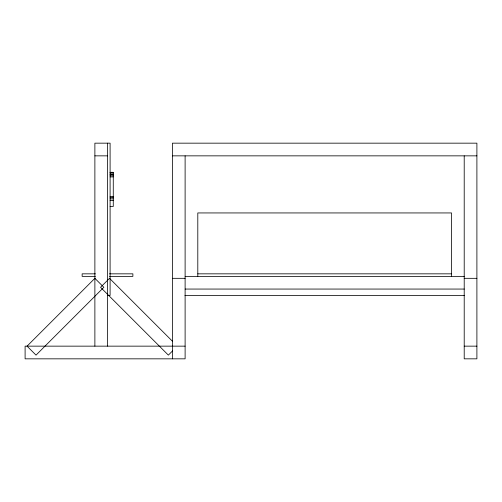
<?xml version="1.0" encoding="UTF-8"?>
<svg xmlns="http://www.w3.org/2000/svg" width="502" height="502" viewBox="0 0 502 502"><rect width="100%" height="100%" fill="white"/><g stroke="black" fill="none" stroke-linecap="round" stroke-linejoin="round"><path stroke-width="0.75" d="M172.588 350.898L168.365 355.121L100.551 287.301L109.518 278.328L172.374 341.184M94.878 155.852L107.56 155.852M172.424 155.852L476.9 155.852M110.101 172.311L113.27 172.311L113.27 206.485L110.101 206.485M110.101 172.757L113.27 172.757M110.101 174.025L113.27 174.025M110.101 174.52L113.27 174.52M110.101 175.775L113.27 175.775M110.101 176.899L113.27 176.899M110.101 196.571L113.27 196.571M110.101 197.619L113.27 197.619M110.101 198.867L113.27 198.867M110.101 200.587L113.27 200.587M95.411 273.835L82.14 273.835L82.14 276.37L95.411 276.37M109.461 273.835L132.879 273.835L132.879 276.37L109.461 276.37M197.801 273.835L451.53 273.835M185.156 276.37L464.256 276.37M172.424 278.328L185.112 278.328M464.212 278.328L476.9 278.328M185.156 289.058L464.256 289.058M107.56 295.402L110.101 295.402L110.101 143.164L94.878 143.164L94.878 346.148M184.949 295.402L464.375 295.402M185.112 346.148L25.1 346.148L25.1 358.836L185.112 358.836L185.112 155.852M464.212 346.148L476.9 346.148M464.212 155.852L464.212 358.836L476.9 358.836L476.9 143.164L172.424 143.164L172.424 358.836M451.53 276.37L451.53 212.942L197.801 212.942L197.801 276.37M107.56 143.164L107.56 346.148M94.878 278.328L27.058 346.148L36.025 355.121L103.845 287.301L94.878 278.328"/></g></svg>
